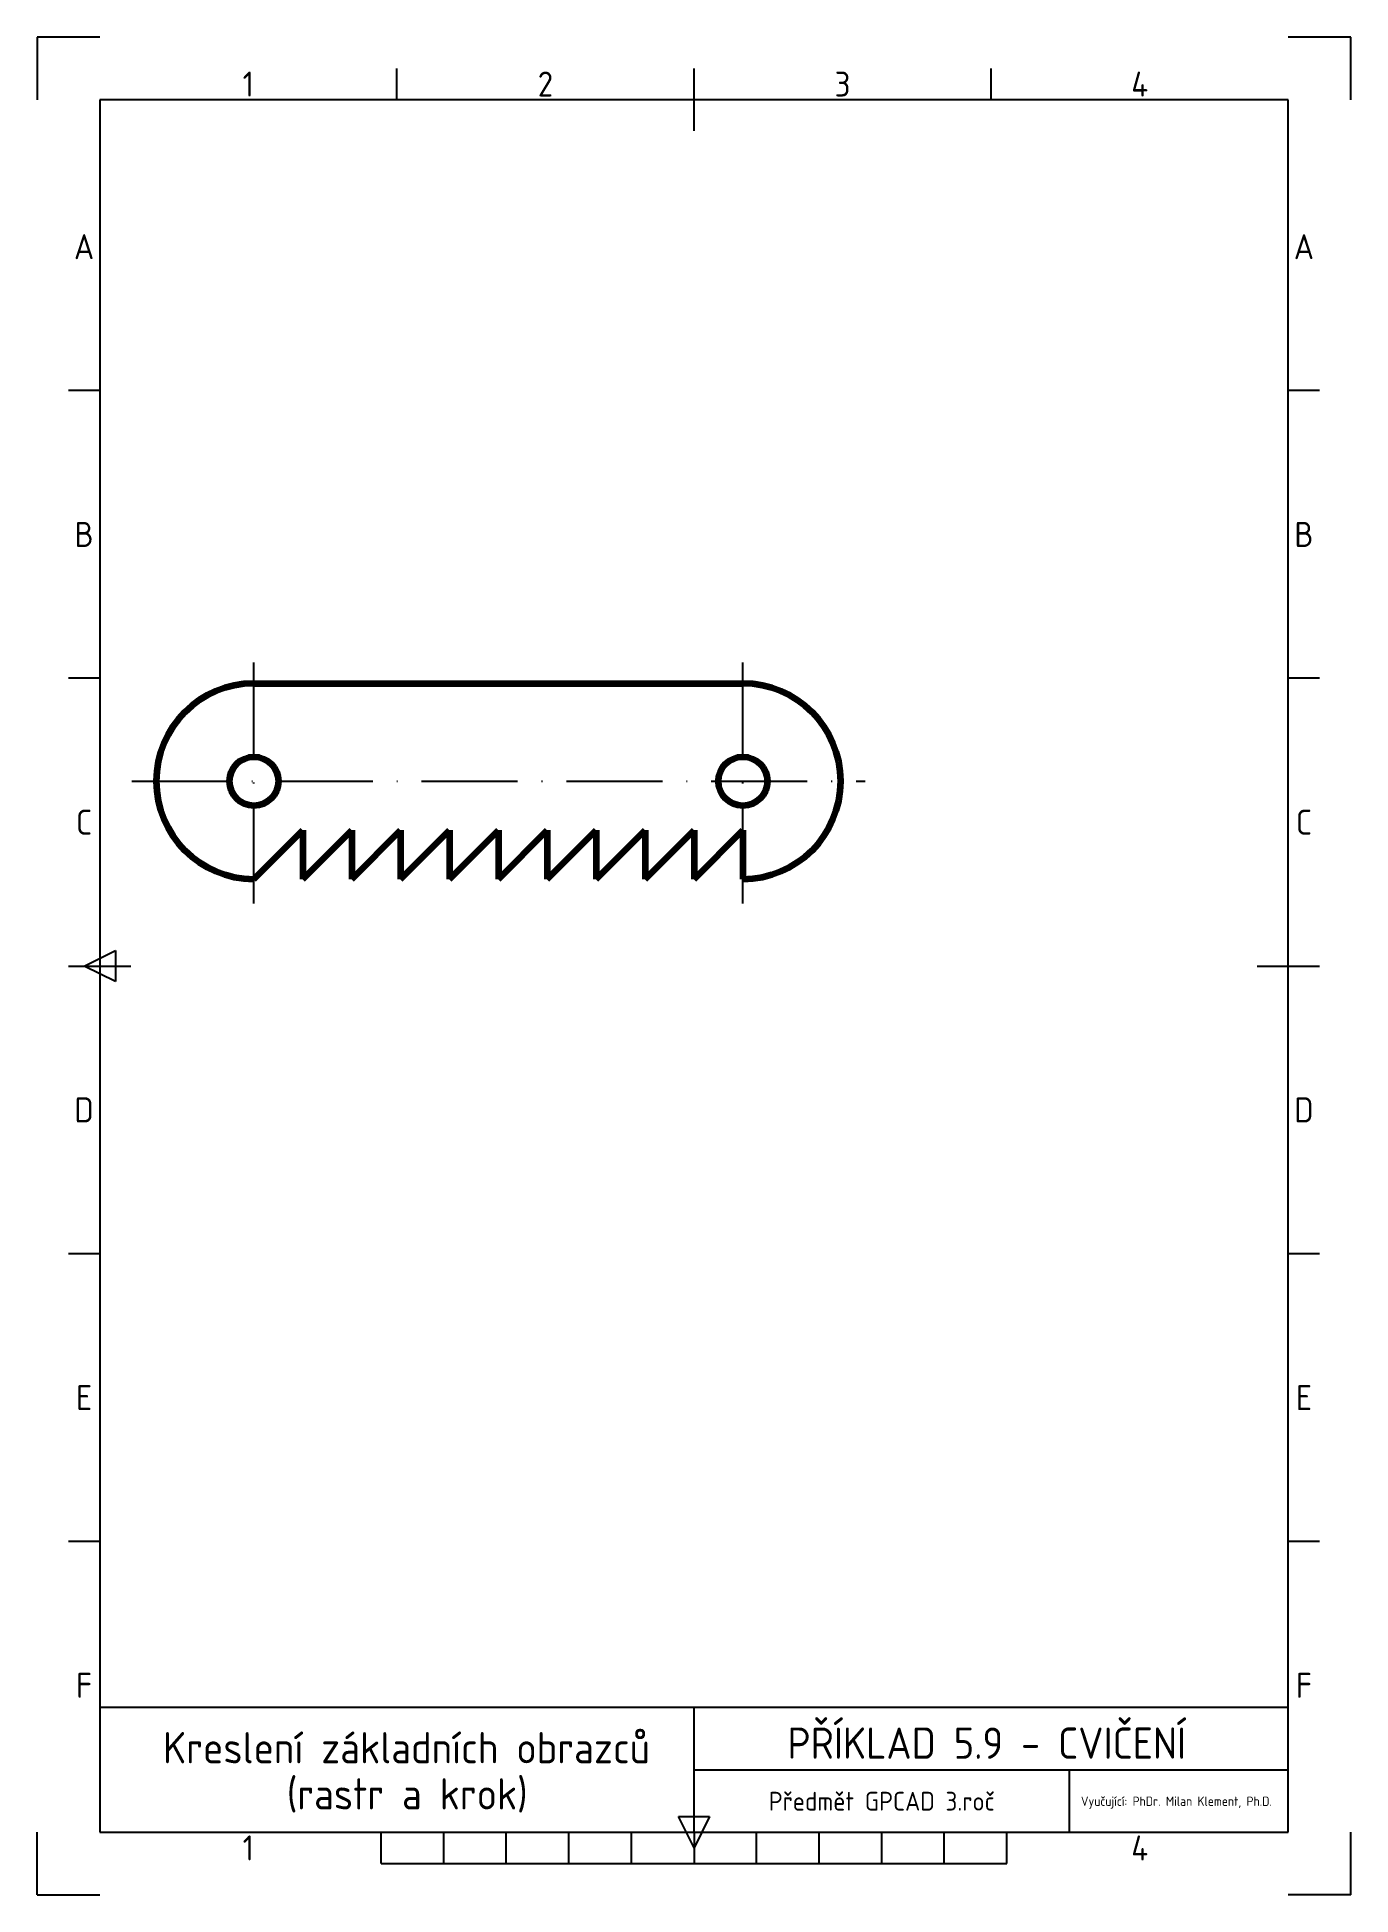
# Paper-space layout 'Výkres' of a CAD drawing. Header units: millimetres. Extents: x 0 to 210, y 0 to 297.
# The model-space entities are those that its viewports show. They can reach past a viewport. Long polylines and large blocks are cut down to what shows.
import ezdxf
from ezdxf.enums import TextEntityAlignment as Align

# ---------------------------------------------------------------- set-up
doc = ezdxf.new("R2010")
doc.units = ezdxf.units.MM
doc.linetypes.add('ACAD_ISO10W100', pattern=[18, 12, -3, 0, -3])
doc.linetypes.add('ČERCHOVANÁ2', pattern=[12.7, 6.35, -3.175, 0, -3.175])
for name, color, linetype in [('1-Osy', 10, 'ČERCHOVANÁ2'), ('3-Koty', 50, 'Continuous'), ('5-Ramecek', 94, 'Continuous')]:
    doc.layers.add(name, color=color, linetype=linetype)
doc.layers.add('2-Obrysy', color=170, linetype='Continuous', lineweight=100)
doc.styles.add('ISO Proportional', font='isocp')

msp = doc.modelspace()

# ---------------------------------------------------------------- linework, layer by layer
at = {"layer": '1-Osy', "linetype": 'ACAD_ISO10W100'}
for p, q in [((50, 125), (50, 175)), ((150, 125), (150, 175)), ((25, 150), (175, 150))]:
    msp.add_line(p, q, dxfattribs=at)
at = {"layer": '2-Obrysy', "lineweight": 100}
for p, q in [((50, 170), (150, 170)), ((50, 130), (60, 140)), ((60, 140), (60, 130)), ((60, 130), (70, 140)), ((70, 140), (70, 130)), ((70, 130), (80, 140)), ((80, 140), (80, 130)), ((80, 130), (90, 140)), ((90, 140), (90, 130)), ((90, 130), (100, 140)), ((100, 140), (100, 130)), ((100, 130), (110, 140)), ((110, 140), (110, 130)), ((110, 130), (120, 140)), ((120, 140), (120, 130)), ((120, 130), (130, 140)), ((130, 140), (130, 130)), ((130, 130), (140, 140)), ((140, 140), (140, 130)), ((140, 130), (150, 140)), ((150, 140), (150, 130))]:
    msp.add_line(p, q, dxfattribs=at)
at = {"layer": '2-Obrysy'}
msp.add_circle((50, 150), 5, dxfattribs=at)
at = {"layer": '2-Obrysy', "lineweight": 100}
for centre in [(50, 150), (150, 150)]:
    msp.add_circle(centre, 5, dxfattribs=at)
at = {"layer": '2-Obrysy'}
msp.add_arc((50, 150), 20, 90, 270, dxfattribs=at)
at = {"layer": '2-Obrysy', "lineweight": 100}
for centre, start, end in [((50, 150), 90, 270), ((150, 150), 270, 90)]:
    msp.add_arc(centre, 20, start, end, dxfattribs=at)

psp = doc.layouts.new('Výkres')

# ---------------------------------------------------------------- linework, layer by layer
at = {"layer": '3-Koty'}
for p, q in [((0, 297), (0, 287)), ((10, 297), (0, 297)), ((210, 297), (200, 297)), ((210, 287), (210, 297)), ((0, 0), (0, 10)), ((210, 0), (210, 10)), ((0, 0), (10, 0)), ((210, 0), (200, 0))]:
    psp.add_line(p, q, dxfattribs=at)
at = {"layer": '5-Ramecek'}
for p, q in [((57.5, 287), (57.5, 292)), ((105, 282), (105, 292)), ((152.5, 287), (152.5, 292)), ((10, 287), (10, 10)), ((200, 287), (10, 287)), ((200, 10), (200, 287)), ((10, 240.5), (5, 240.5)), ((205, 240.5), (200, 240.5)), ((10, 194.5), (5, 194.5)), ((205, 194.5), (200, 194.5)), ((5, 148.5), (15, 148.5)), ((7.5, 148.5), (12.5, 151)), ((12.5, 146), (7.5, 148.5)), ((12.5, 151), (12.5, 146)), ((195, 148.5), (205, 148.5)), ((10, 102.5), (5, 102.5)), ((205, 102.5), (200, 102.5)), ((10, 56.5), (5, 56.5)), ((205, 56.5), (200, 56.5)), ((10, 30), (200, 30)), ((105, 10), (105, 30)), ((105, 20), (200, 20)), ((165, 10), (165, 20)), ((105, 10), (105, 15)), ((105, 7.5), (102.5, 12.5)), ((102.5, 12.5), (107.5, 12.5)), ((107.5, 12.5), (105, 7.5)), ((10, 10), (200, 10)), ((55, 5), (55, 10)), ((65, 5), (65, 10)), ((75, 5), (75, 10)), ((85, 5), (85, 10)), ((95, 5), (95, 10)), ((105, 10), (105, 5)), ((115, 5), (115, 10)), ((125, 5), (125, 10)), ((135, 5), (135, 10)), ((145, 5), (145, 10)), ((155, 5), (155, 10)), ((55, 5), (155, 5))]:
    psp.add_line(p, q, dxfattribs=at)

# ---------------------------------------------------------------- texts
at = {"layer": '5-Ramecek', "style": 'ISO Proportional'}
for s, p in [('1', (33.75, 289.5)), ('2', (81.25, 289.5)), ('3', (128.75, 289.5)), ('4', (176.25, 289.5)), ('A', (7.5, 263.5)), ('A', (202.5, 263.5)), ('B', (7.5, 217.5)), ('B', (202.5, 217.5)), ('C', (7.5, 171.5)), ('C', (202.5, 171.5)), ('D', (7.5, 125.5)), ('D', (202.5, 125.5)), ('E', (7.5, 79.5)), ('E', (202.5, 79.5)), ('F', (7.5, 33.5)), ('F', (202.5, 33.5)), ('1', (33.75, 7.5)), ('4', (176.25, 7.5))]:
    psp.add_text(s, height=4, dxfattribs=at).set_placement(p, align=Align.MIDDLE)
at = {"layer": '5-Ramecek', "style": 'ISO Proportional', "flags": 8}
for tag, text, height, p in [('PŘÍKLAD 5.9 - CVIČENÍ', 'XXX', 5, (151.81, 25.08)), ('Kreslení základních obrazců', 'XXX', 5, (59.04, 23.79)), ('(rastr a krok)', 'XXX', 5, (59.16, 16.16)), ('Předmět GPCAD 3.roč', 'X', 3, (135, 15))]:
    psp.add_attdef(tag, text=text, height=height, dxfattribs=at).set_placement(p, align=Align.MIDDLE)
psp.add_attdef('Vyučující: PhDr. Milan Klement, Ph.D.', text='0', height=1.5, dxfattribs=at).set_placement((166.85, 14.97), align=Align.MIDDLE_LEFT)

# ---------------------------------------------------------------- viewports
at = {"layer": '1-Osy'}
psp.add_viewport(center=(105, 158.5), size=(190, 257), view_center_point=(140, 125), view_height=328.838, dxfattribs=at)

doc.saveas('drawing.dxf')
